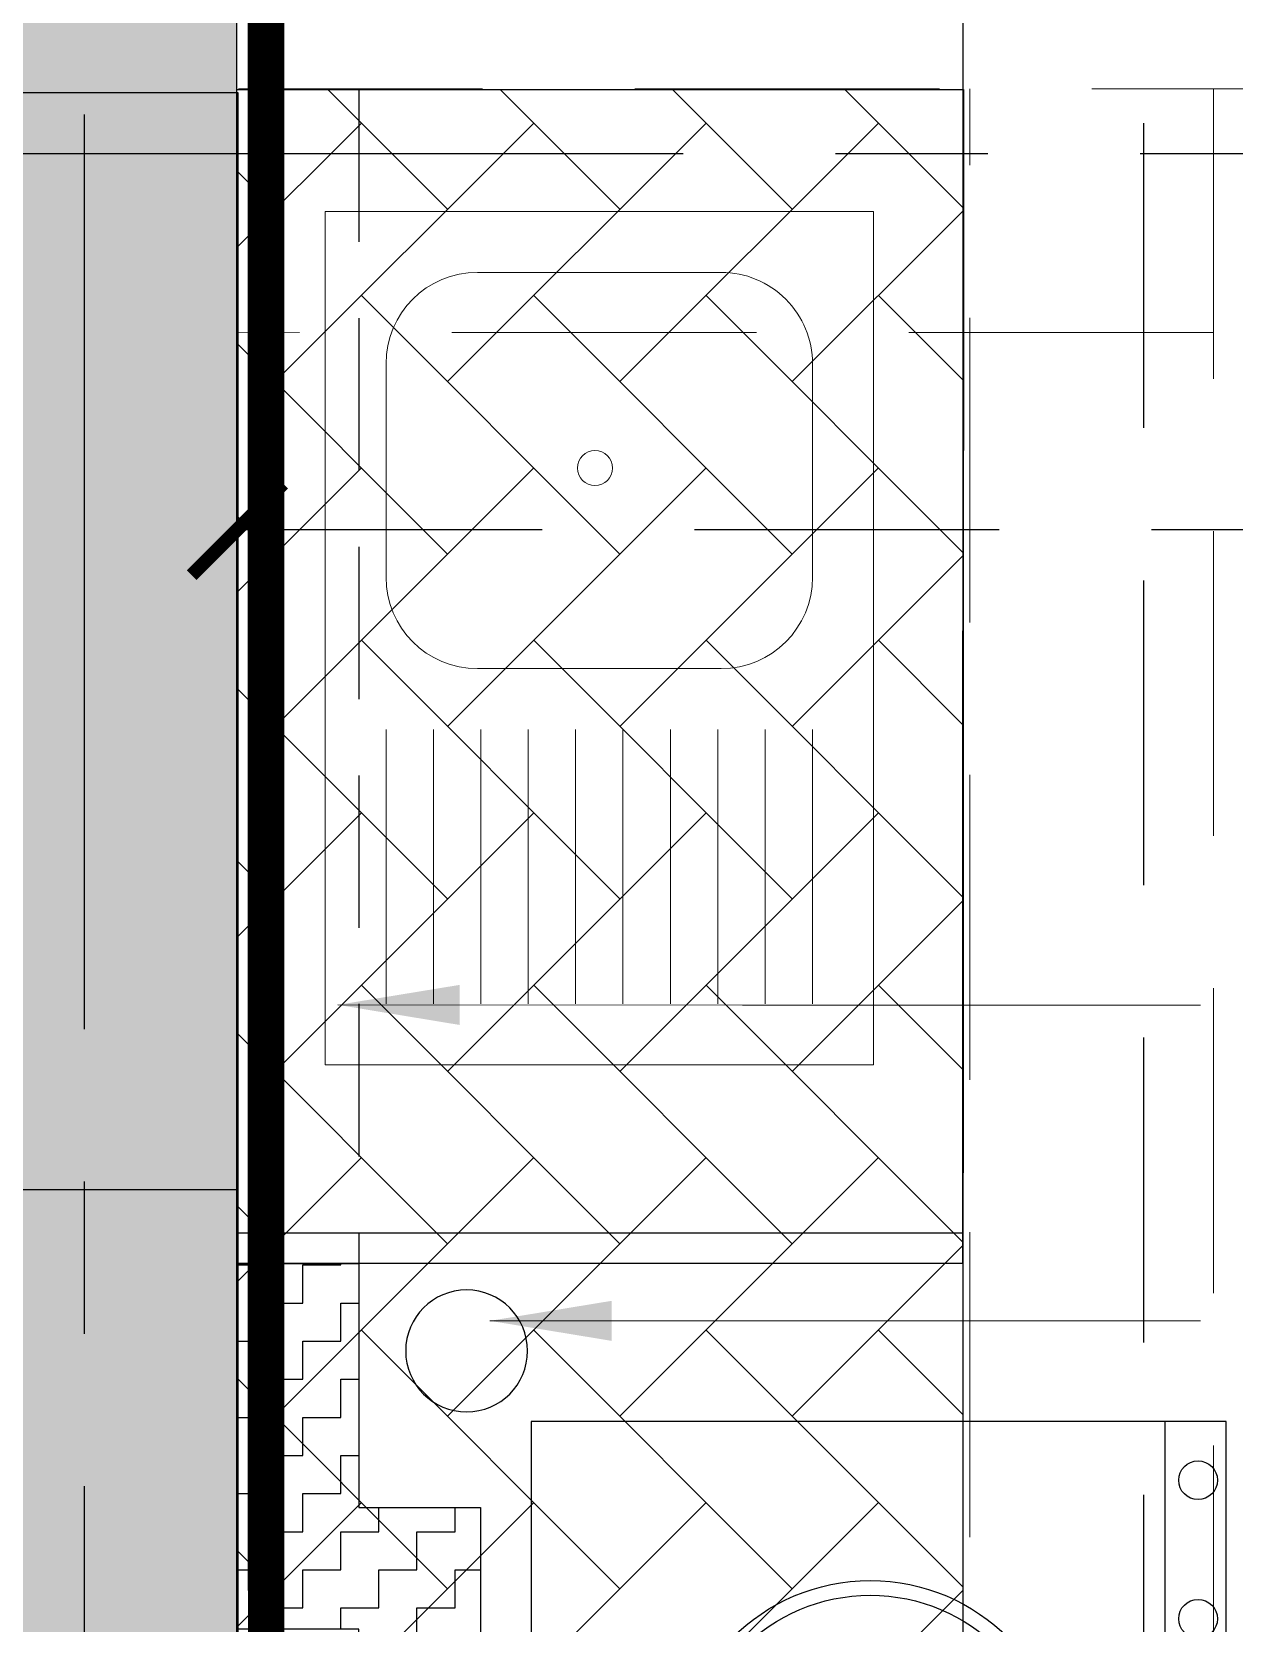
# Model space of a CAD drawing. Header units: millimetres. Extents: x -414464 to 1686, y -90036 to 108605.
# Drawn here: x -115034 to -114048, y -70880 to -69575 of the extents above; entities that cross this region are included whole.
import ezdxf

# ---------------------------------------------------------------- set-up
doc = ezdxf.new("R2010")
doc.units = ezdxf.units.MM
doc.header["$LTSCALE"] = 1000
doc.header["$MEASUREMENT"] = 0
for name, pattern in [('$1$AUDIT_D_120904163729-0', [0]), ('$36$HIDDEN', [0.375, 0.25, -0.125]), ('2BHK-A - FRONT$1$AUDIT_D_120904163729-0', [0]), ('2BHK-A - FRONT$1$HIDDEN', [0.375, 0.25, -0.125]), ('AUDIT_D_120904163729-0', [0]), ('T8(T9 IS SIMILAR) - DIMENSION & TEXTING$1$( Hidden )', [0.375, 0.25, -0.125]), ('T8(T9 IS SIMILAR) - DIMENSION & TEXTING$1$AUDIT_D_120904163729-0', [0]), ('T8(T9 IS SIMILAR) - DIMENSION & TEXTING$1$HIDDEN', [0.375, 0.25, -0.125]), ('T8(T9 IS SIMILAR)$1$$0$HIDDEN', [0.375, 0.25, -0.125]), ('T8(T9 IS SIMILAR)$1$HIDDEN', [0.375, 0.25, -0.125]), ('T8_REFUGE COLUMNS$1$CENTER2', [1.125, 0.75, -0.125, 0.125, -0.125])]:
    doc.linetypes.add(name, pattern=pattern)
doc.layers.get('0').update_dxf_attribs({"linetype": 'AUDIT_D_120904163729-0'})
for name, color, linetype in [('$0$A-HATCH -160', 251, '$1$AUDIT_D_120904163729-0'), ('$21$A-DIMENSIONS', 2, '$36$HIDDEN'), ('2BHK-A - FRONT$1$$0$LEDGE WALL', 5, 'Continuous'), ('2BHK-A - FRONT$1$A-DECK SUNK 125', 8, 'Continuous'), ('2BHK-A - FRONT$1$A-HATCH -160', 251, '2BHK-A - FRONT$1$AUDIT_D_120904163729-0'), ('2BHK-A - FRONT$1$a-KIT FIX', 251, 'Continuous'), ('2BHK-A - FRONT$1$A-SERVICES CUTOUT', 8, 'Continuous'), ('a-rcc', 3, 'Continuous'), ('T8(T9 IS SIMILAR) - DIMENSION & TEXTING$1$A-DIMENSIONS', 2, 'T8(T9 IS SIMILAR) - DIMENSION & TEXTING$1$HIDDEN'), ('T8(T9 IS SIMILAR) - DIMENSION & TEXTING$1$A-FIRE FIGHTING', 7, 'T8(T9 IS SIMILAR) - DIMENSION & TEXTING$1$AUDIT_D_120904163729-0'), ('T8(T9 IS SIMILAR)$1$$6$a-beam 2', 50, 'Continuous'), ('T8_REFUGE COLUMNS$1$A-CENTERLINE', 193, 'T8_REFUGE COLUMNS$1$CENTER2'), ('T8_REFUGE COLUMNS$1$A-RCC COLS', 3, 'Continuous'), ('T8_TYPICAL COLUMNS$1$A-RCC COLS', 3, 'Continuous')]:
    doc.layers.add(name, color=color, linetype=linetype)
for name, color, linetype, lineweight in [('2BHK-A - FRONT$1$a-TOI-fixtures', 251, 'Continuous', 0), ('T8(T9 IS SIMILAR) - DIMENSION & TEXTING$1$R0-18-10-2014-T1-1st Podium Floor Plan$0$Text', 2, 'Continuous', 0), ('T8(T9 IS SIMILAR) - DIMENSION & TEXTING$1$U-IPD-WS-FIRE', 1, 'Continuous', 40), ('T8(T9 IS SIMILAR)$1$D&W', 8, 'Continuous', 25), ('T8(T9 IS SIMILAR)$1$SCPL BEAM', 191, 'T8(T9 IS SIMILAR)$1$$0$HIDDEN', 13)]:
    doc.layers.add(name, color=color, linetype=linetype, lineweight=lineweight)
doc.layers.add('T8_REFUGE COLUMNS$1$COL-HATCH', color=7, linetype='Continuous', lineweight=25, true_color=0xa3a3a3)
doc.layers.add('T8_TYPICAL COLUMNS$1$$0$COL-HATCH', color=7, linetype='Continuous', lineweight=25, true_color=0xa3a3a3)
doc.styles.add('T8(T9 IS SIMILAR) - DIMENSION & TEXTING$1$Romans 1', font='romans.shx', dxfattribs={"height": 100})
doc.styles.add('T8(T9 IS SIMILAR) - DIMENSION & TEXTING$1$Tahoma', font='tahoma.ttf')
doc.dimstyles.new('T8(T9 IS SIMILAR) - DIMENSION & TEXTING$1$ALPINE S', dxfattribs={"dimscale": 0, "dimtxt": 100, "dimasz": 75, "dimexe": 0, "dimexo": 0, "dimgap": 75, "dimtad": 1, "dimdec": 0, "dimzin": 0, "dimdsep": 46, "dimtxsty": 'T8(T9 IS SIMILAR) - DIMENSION & TEXTING$1$Romans 1', "dimblk": 'T8(T9 IS SIMILAR) - DIMENSION & TEXTING$1$_ArchTick', "dimcen": 0.09, "dimclrd": 256, "dimclre": 256, "dimclrt": 7, "dimadec": 0, "dimazin": 0, "dimtfac": 1, "dimtdec": 0, "dimtofl": 0, "dimtmove": 1, "dimatfit": 0, "dimldrblk": 'T8(T9 IS SIMILAR) - DIMENSION & TEXTING$1$_Open90', "dimfxl": 1, "dimtolj": 1, "dimtzin": 0, "dimarcsym": 0})
doc.dimstyles.new('T8(T9 IS SIMILAR) - DIMENSION & TEXTING$1$SAMATA STD', dxfattribs={"dimtxt": 100, "dimasz": 50, "dimexe": 50, "dimexo": 50, "dimgap": 10, "dimtad": 0, "dimdec": 0, "dimrnd": 5, "dimzin": 0, "dimdsep": 46, "dimtxsty": 'T8(T9 IS SIMILAR) - DIMENSION & TEXTING$1$Tahoma', "dimblk": 'T8(T9 IS SIMILAR) - DIMENSION & TEXTING$1$_Origin2', "dimcen": -50, "dimdle": 50, "dimclrd": 7, "dimclre": 7, "dimclrt": 7, "dimadec": 0, "dimazin": 0, "dimtfac": 1, "dimtdec": 0, "dimtmove": 1, "dimatfit": 3, "dimfxl": 150, "dimtfill": 1, "dimtolj": 1, "dimtzin": 0, "dimlwd": -1, "dimlwe": -1, "dimarcsym": 0})

# ---------------------------------------------------------------- blocks, each defined once
blk = doc.blocks.new('T8_REFUGE COLUMNS')
at = {"layer": 'T8_REFUGE COLUMNS$1$COL-HATCH', "linetype": 'ByBlock'}
h = blk.add_hatch(color=256, dxfattribs=at)
h.dxf.hatch_style = 1
h.paths.add_polyline_path([(1209602.069074491, -5723474.863253403), (1209852.069074491, -5723474.863253403), (1209852.069074491, -5721674.863253403), (1209602.069074491, -5721674.863253403)])
h = blk.add_hatch(color=256, dxfattribs=at)
h.dxf.hatch_style = 1
h.paths.add_polyline_path([(1212262.069074492, -5721674.863253403), (1210752.069074492, -5721674.863253403), (1210752.069074492, -5721924.863253403), (1212262.069074492, -5721924.863253403)])
at = {"layer": 'T8_REFUGE COLUMNS$1$A-CENTERLINE'}
for p, q in [((1209902.069074492, -5728808.541404216), (1209902.069074492, -5698573.632249597)), ((1217370.295760799, -5721799.863253404), (1182156.903157666, -5721799.863253404))]:
    blk.add_line(p, q, dxfattribs=at)
at = {"layer": 'T8_REFUGE COLUMNS$1$A-RCC COLS', "linetype": 'ByBlock'}
for points in [[(1209602.069074491, -5723474.863253403), (1209852.069074491, -5723474.863253403), (1209852.069074491, -5721674.863253403), (1209602.069074491, -5721674.863253403)], [(1212262.069074492, -5721674.863253403), (1210752.069074492, -5721674.863253403), (1210752.069074492, -5721924.863253403), (1212262.069074492, -5721924.863253403)]]:
    blk.add_lwpolyline(points, close=True, dxfattribs=at)
blk = doc.blocks.new('T8_TYPICAL COLUMNS')
at = {"layer": 'T8_TYPICAL COLUMNS$1$$0$COL-HATCH', "linetype": 'ByBlock'}
h = blk.add_hatch(color=256, dxfattribs=at)
h.dxf.hatch_style = 1
h.paths.add_polyline_path([(1200282.240084554, -5721924.027665386), (1202692.264499909, -5721924.027665386), (1202692.264499909, -5721674.027665386), (1200282.240084554, -5721674.027665386)])
h.paths.add_polyline_path([(1209852.264499908, -5721674.027665386), (1212262.288915263, -5721674.027665386), (1212262.288915263, -5721924.027665386), (1209852.264499908, -5721924.027665386)])
at = {"layer": 'T8_TYPICAL COLUMNS$1$A-RCC COLS', "linetype": 'ByBlock'}
blk.add_lwpolyline([(1209852.264499908, -5721674.027665386), (1212262.288915263, -5721674.027665386), (1212262.288915263, -5721924.027665386), (1209852.264499908, -5721924.027665386)], close=True, dxfattribs=at)
blk.add_blockref('T8_REFUGE COLUMNS', (0, 0), dxfattribs=at)
blk = doc.blocks.new('2BHK-A - FRONT$1$SINK1-flat-1')
at = {"layer": '2BHK-A - FRONT$1$a-TOI-fixtures'}
for p, q in [((-275.0000000043073, -50.00000000279396), (-49.99999999860301, -50.00000000279396)), ((-275.0000000043073, -88.88880000263453), (-49.99999999860301, -88.88880000263453)), ((-275.0000000043073, -127.7776000024751), (-49.99999999860301, -127.7776000024751)), ((-275.0000000044238, -166.6664000032469), (-49.99999999860301, -166.6664000032469)), ((-275.0000000044238, -205.5552000030875), (-49.99999999860301, -205.5552000030875)), ((-275.0000000044238, -244.4440000029281), (-49.99999999860301, -244.4440000029281)), ((-275.0000000044238, -283.3328000027687), (-49.99999999860301, -283.3328000027687)), ((-275.0000000044238, -322.2216000026092), (-49.99999999860301, -322.2216000026092)), ((-275.0000000044238, -361.1104000024497), (-49.99999999860301, -361.1104000024497)), ((-49.99999999860301, -400.0000000083819), (-275.0000000044238, -400.0000000083819))]:
    blk.add_line(p, q, dxfattribs=at)
blk.add_lwpolyline([(-700.0000000029103, 0), (-700.0000000029103, -449.9999999972056), (0, -449.9999999972056), (0, 0)], close=True, dxfattribs=at)
blk.add_lwpolyline([(-400, -50.00000000279396), (-575, -50.00000000279396, 0.4142135623730951), (-650.0000000043073, -125), (-650.0000000043073, -324.9999999972061, 0.4142135623730951), (-575, -400.0000000083819), (-400, -400.0000000083819, 0.4142135623730951), (-325.0000000029104, -324.9999999972061), (-325.0000000029104, -125, 0.4142135623730875)], format="xyb", close=True, dxfattribs=at)
at = {"layer": '2BHK-A - FRONT$1$a-TOI-fixtures', "linetype": 'Continuous'}
blk.add_circle((-489.47419499245, -228.5798256844282), 14.39275219105184, dxfattribs=at)
blk = doc.blocks.new('2BHK-A - FRONT$1$WM-flat-1')
at = {"layer": '2BHK-A - FRONT$1$a-KIT FIX'}
blk.add_line((-110.3425776257645, -114.8052598498761), (-680.6954879406837, -114.8052598498761), dxfattribs=at)
blk.add_lwpolyline([(-680.6954879406837, -64.80525984987615), (-680.6954879406837, -635.1581701645628), (-110.3425776257645, -635.1581701645628), (-110.3425776257645, -64.80525984987615)], close=True, dxfattribs=at)
for centre, radius in [((-632.5945640295978, -87.86119951773433), 15.90515277803484), ((-518.9811874706065, -87.86119951773433), 15.90515277803484), ((-272.0568780959584, -87.86119951773433), 15.90515277803484), ((-158.4435015368508, -87.86119951773433), 15.90515277803484), ((-389.9216592886951, -356.8034508628771), 160.3296792248438), ((-389.9216592886951, -356.8034508628771), 148.3296792248438)]:
    blk.add_circle(centre, radius, dxfattribs=at)
blk = doc.blocks.new('2BHK-A - FRONT')
at = {"layer": '2BHK-A - FRONT$1$A-DECK SUNK 125'}
h = blk.add_hatch(dxfattribs=at)
h.set_pattern_fill('AR-HBONE', color=256, scale=25)
h.set_pattern_definition([(45, (0, -0.5476252287626266), (1.110223024625157e-14, 141.4213562373095), [300, -100]), (135, (70.71067812503316, 70.1630528960377), (1.110223024625157e-14, 141.4213562373095), [300, -100])])
h.paths.add_polyline_path([(1148202.061546079, -5721078.308372898), (1146424.486131175, -5721079.075277767), (1146424.48610863, -5721574.575290616), (1146939.158665859, -5721574.575290616), (1146939.158665859, -5721674.589074674), (1148202.061500988, -5721674.589074674)])
at = {"layer": '2BHK-A - FRONT$1$A-HATCH -160', "linetype": 'ByBlock'}
h = blk.add_hatch(dxfattribs=at)
h.set_pattern_fill('ANSI32', color=256, scale=150)
h.set_pattern_definition([(45, (0, -0.5476252287626266), (-39.77475644174329, 39.7747564417433), []), (45, (26.51650425000116, -0.5476252306252718), (-39.77475644174329, 39.7747564417433), [])])
h.paths.add_polyline_path([(1145269.868589646, -5728524.219022865), (1145269.868589646, -5728684.219022865), (1144639.813997828, -5728684.219022865), (1144639.813997828, -5726829.506985649), (1144799.813997828, -5726829.506985649), (1144799.813997828, -5728524.219022865)])
h.paths.add_polyline_path([(1148934.486151823, -5727449.763931503), (1148934.482484802, -5727609.785357703), (1147999.48615181, -5727609.763931504), (1147999.48615181, -5727009.506985649), (1148159.48615181, -5727009.506985649), (1148159.48615181, -5727449.763931503)])
h.paths.add_polyline_path([(1147999.48615181, -5728684.219022865), (1147999.48615181, -5728524.219022865), (1147369.868589641, -5728524.219022865), (1147369.868589641, -5728684.219022865)])
edge = h.paths.add_edge_path()
edge.add_line((1151334.486151823, -5727449.763931503), (1151779.482429483, -5727449.763931503))
edge.add_line((1151779.482429483, -5727449.763931503), (1151779.489874137, -5727609.776332037))
edge.add_line((1151704.493596463, -5727609.776332037), (1151334.486151822, -5727609.788732571))
edge.add_line((1151334.486151823, -5727609.788732571), (1151334.486151823, -5727449.763931503))
h.paths.add_polyline_path([(1146264.486131188, -5719573.809734035), (1146424.486131162, -5719573.809734035), (1146424.486131147, -5719224.575290616), (1146264.486131175, -5719224.575290616)])
h.paths.add_polyline_path([(1145549.395862198, -5721834.394438124), (1145788.915917962, -5721834.394438124), (1145790.007535043, -5721674.575918513), (1145549.395854206, -5721674.576945555)])
h.paths.add_polyline_path([(1145949.461151537, -5721924.166834103), (1145949.461151537, -5722524.5747182), (1145789.461736455, -5722524.5747182), (1145789.461736455, -5721924.166834103)])
h.paths.add_polyline_path([(1144599.486151871, -5721924.575290613), (1144759.486151841, -5721924.575290613), (1144761.985566922, -5722524.574905386), (1144601.985566922, -5722524.574905386)])
h.paths.add_polyline_path([(1144599.485566922, -5723474.574905385), (1144599.485566922, -5723174.574905386), (1144759.485566922, -5723174.574905386), (1144759.485566922, -5723314.574905385), (1145789.461151537, -5723314.574905385), (1145789.461151537, -5723174.574905385), (1145949.461151537, -5723174.574905385), (1145949.461151537, -5723474.219022865)])
h = blk.add_hatch(dxfattribs=at)
h.set_pattern_fill('ZIGZAG', color=256, scale=250)
h.set_pattern_definition([(0, (-54492.77834809921, 0.3562677530571818), (31.25, 31.25), [31.25, -31.25]), (90, (-54461.52834809921, 0.3562677530571818), (-31.25, 31.25), [31.25, -31.25])])
h.paths.add_polyline_path([(1146424.48610863, -5721474.575290616), (1146424.486131175, -5721574.575290616), (1146939.158665861, -5721574.506985648), (1146939.158665861, -5721674.589074674), (1147239.199205396, -5721674.589775897), (1147239.199439139, -5721574.575290613), (1147039.158665859, -5721574.575290613), (1147039.158665859, -5721474.575290616)])
at = {"layer": '2BHK-A - FRONT$1$$0$LEDGE WALL', "ltscale": 0.5}
blk.add_lwpolyline([(1146424.48610863, -5721474.575290616), (1146424.486131175, -5721574.575290616), (1146939.158665861, -5721574.506985648), (1146939.158665861, -5721674.589074674), (1147239.199205396, -5721674.589775897), (1147239.199439139, -5721574.575290613), (1147039.158665859, -5721574.575290613), (1147039.158665859, -5721474.575290616), (1146424.48610863, -5721474.575290616)], close=True, dxfattribs=at)
at = {"layer": '2BHK-A - FRONT$1$$0$LEDGE WALL', "linetype": '2BHK-A - FRONT$1$HIDDEN', "ltscale": 0.5}
blk.add_lwpolyline([(1148202.061500988, -5721674.589074674), (1148202.06150855, -5721574.575290613), (1147239.199438461, -5721574.575290613)], dxfattribs=at)
at = {"layer": '2BHK-A - FRONT$1$$0$LEDGE WALL', "linetype": 'ByBlock'}
blk.add_circle((1147167.500000001, -5721486), 50, dxfattribs=at)
at = {"layer": '2BHK-A - FRONT$1$a-KIT FIX', "color": 1}
for p, q in [((1147239.200597989, -5721078.723781793), (1147239.199205398, -5721674.589074674)), ((1147239.204558515, -5721078.723781272), (1150399.48615181, -5721078.308372898)), ((1147264.200597989, -5721078.723840221), (1147264.199205398, -5721674.589133102))]:
    blk.add_line(p, q, dxfattribs=at)
at = {"layer": '2BHK-A - FRONT$1$A-SERVICES CUTOUT', "ltscale": 5}
blk.add_lwpolyline([(1148202.061546079, -5721078.308372898), (1146424.486131175, -5721079.075277767), (1146424.48610863, -5721574.575290616), (1146939.158665859, -5721574.575290616), (1146939.158665859, -5721674.589074674), (1148202.061500988, -5721674.589074674)], close=True, dxfattribs=at)
at = {"layer": '2BHK-A - FRONT$1$a-KIT FIX', "extrusion": (0, 0, -1), "zscale": -1}
for name, p in [('2BHK-A - FRONT$1$WM-flat-1', (-1146428.84738293, -5720797.955811626, -2.950605870744027e-09)), ('2BHK-A - FRONT$1$SINK1-flat-1', (-1147402.061546077, -5721152.124459672))]:
    blk.add_blockref(name, p, dxfattribs=at)
blk = doc.blocks.new('T8(T9 IS SIMILAR) - DIMENSION & TEXTING$1$_ArchTick')
at = {"color": 0, "linetype": 'ByBlock', "const_width": 0.15}
blk.add_lwpolyline([(-0.5, -0.5), (0.5, 0.5)], dxfattribs=at)
blk = doc.blocks.new('*D1589')
at = {"layer": 'T8(T9 IS SIMILAR) - DIMENSION & TEXTING$1$A-DIMENSIONS', "linetype": 'T8(T9 IS SIMILAR) - DIMENSION & TEXTING$1$HIDDEN', "lineweight": -2, "transparency": 16777216}
for p, q in [((1207652.264499908, -5721104.099554216), (1207652.264499908, -5720930.601135283)), ((1211627.264520543, -5721104.099554216), (1211627.264520543, -5720930.601135283))]:
    blk.add_line(p, q, dxfattribs=at)
at = {"layer": 'T8(T9 IS SIMILAR) - DIMENSION & TEXTING$1$A-DIMENSIONS', "lineweight": -2, "transparency": 16777216}
blk.add_line((1211627.264520543, -5720930.601135283), (1207652.264499908, -5720930.601135283), dxfattribs=at)
at = {"layer": 'T8(T9 IS SIMILAR) - DIMENSION & TEXTING$1$A-DIMENSIONS', "linetype": 'ByBlock', "lineweight": -2, "transparency": 16777216, "xscale": 75, "yscale": 75, "zscale": 75, "rotation": 180}
blk.add_blockref('T8(T9 IS SIMILAR) - DIMENSION & TEXTING$1$_ArchTick', (1207652.264499908, -5720930.601135283), dxfattribs=at)
at = {"layer": 'T8(T9 IS SIMILAR) - DIMENSION & TEXTING$1$A-DIMENSIONS', "linetype": 'ByBlock', "lineweight": -2, "transparency": 16777216, "xscale": 75, "yscale": 75, "zscale": 75}
blk.add_blockref('T8(T9 IS SIMILAR) - DIMENSION & TEXTING$1$_ArchTick', (1211627.264520543, -5720930.601135283), dxfattribs=at)
at = {"layer": 'T8(T9 IS SIMILAR) - DIMENSION & TEXTING$1$A-DIMENSIONS', "color": 7, "linetype": 'ByBlock', "transparency": 16777216, "insert": (1209639.764510226, -5720805.601135283), "char_height": 100, "attachment_point": 5, "style": 'T8(T9 IS SIMILAR) - DIMENSION & TEXTING$1$Romans 1'}
blk.add_mtext('\\A1;3975', dxfattribs=at)
blk = doc.blocks.new('T8(T9 IS SIMILAR) - DIMENSION & TEXTING$1$_Open90')
at = {"color": 0, "linetype": 'ByBlock', "lineweight": -2}
for p, q in [((-0.5, 0.5), (0, 0)), ((0, 0), (-1, 0)), ((0, 0), (-0.5, -0.5))]:
    blk.add_line(p, q, dxfattribs=at)
blk = doc.blocks.new('*D1591')
at = {"layer": 'T8(T9 IS SIMILAR) - DIMENSION & TEXTING$1$A-DIMENSIONS', "linetype": 'T8(T9 IS SIMILAR) - DIMENSION & TEXTING$1$HIDDEN', "lineweight": -2, "transparency": 16777216}
for p, q in [((1210145.652233562, -5719224.383953417), (1210210.551457412, -5719224.383953417)), ((1210145.652233562, -5721674.383953417), (1210210.551457412, -5721674.383953417))]:
    blk.add_line(p, q, dxfattribs=at)
at = {"layer": 'T8(T9 IS SIMILAR) - DIMENSION & TEXTING$1$A-DIMENSIONS', "lineweight": -2, "transparency": 16777216}
blk.add_line((1210210.551457412, -5721674.383953417), (1210210.551457412, -5719224.383953417), dxfattribs=at)
at = {"layer": 'T8(T9 IS SIMILAR) - DIMENSION & TEXTING$1$A-DIMENSIONS', "linetype": 'ByBlock', "lineweight": -2, "transparency": 16777216, "xscale": 75, "yscale": 75, "zscale": 75}
for p, rotation in [((1210210.551457412, -5719224.383953417), 90), ((1210210.551457412, -5721674.383953417), 270)]:
    blk.add_blockref('T8(T9 IS SIMILAR) - DIMENSION & TEXTING$1$_ArchTick', p, dxfattribs=dict(at, rotation=rotation))
at = {"layer": 'T8(T9 IS SIMILAR) - DIMENSION & TEXTING$1$A-DIMENSIONS', "color": 7, "linetype": 'ByBlock', "transparency": 16777216, "insert": (1210085.551457412, -5720449.383953417), "char_height": 100, "attachment_point": 5, "rotation": 90, "style": 'T8(T9 IS SIMILAR) - DIMENSION & TEXTING$1$Romans 1'}
blk.add_mtext('\\A1;2450', dxfattribs=at)
blk = doc.blocks.new('T8(T9 IS SIMILAR) - DIMENSION & TEXTING$1$A$C7A147FD6')
at = {"layer": 'T8(T9 IS SIMILAR) - DIMENSION & TEXTING$1$U-IPD-WS-FIRE', "color": 223, "linetype": 'T8(T9 IS SIMILAR) - DIMENSION & TEXTING$1$( Hidden )', "ltscale": 2, "true_color": 0xbd59b9, "const_width": 30, "elevation": -0.6005726921955092}
blk.add_lwpolyline([(-2270.040031542361, -3502.546196851879), (-90.50786222293391, -3502.546196851879), (-90.39407088936423, -5317.067111137905), (347.4131994546333, -5317.039655586006), (347.473403399752, -6277.054044565477), (3874.325039795425, -6276.83287039891), (3870.630767380761, -9338.960616399301), (5673.503708402481, -9338.847555527638), (5673.613784424524, -11094.12397157343), (5502.924814472732, -11095.78595048789)], dxfattribs=at)
blk = doc.blocks.new('T8(T9 IS SIMILAR) - DIMENSION & TEXTING$1$_Origin2')
at = {"color": 0, "linetype": 'ByBlock', "lineweight": -2}
blk.add_line((-0.5, 0), (-1, 0), dxfattribs=at)
for radius in [0.5, 0.25]:
    blk.add_circle((0, 0), radius, dxfattribs=at)
blk = doc.blocks.new('T8(T9 IS SIMILAR) - DIMENSION & TEXTING')
at = {"layer": 'T8(T9 IS SIMILAR) - DIMENSION & TEXTING$1$A-FIRE FIGHTING', "linetype": 'ByBlock'}
blk.add_blockref('T8(T9 IS SIMILAR) - DIMENSION & TEXTING$1$A$C7A147FD6', (1207452.264499907, -5715374.027665358), dxfattribs=at)
at = {"layer": 'T8(T9 IS SIMILAR) - DIMENSION & TEXTING$1$A-DIMENSIONS', "linetype": 'ByBlock'}
for base, p1, p2, angle, picture, middle in [((1210210.551457412, -5719224.383953417), (1210145.652233562, -5721674.383953417), (1210145.652233562, -5719224.383953417), 90, '*D1591', (1210085.551457412, -5720449.383953417)), ((1207652.264499908, -5720930.601135283), (1211627.264520543, -5721104.099554216), (1207652.264499908, -5721104.099554216), 180, '*D1589', (1209639.764510226, -5720805.601135283))]:
    dim = blk.add_linear_dim(base=base, p1=p1, p2=p2, angle=angle, dimstyle='T8(T9 IS SIMILAR) - DIMENSION & TEXTING$1$ALPINE S', override={"dimscale": 1, "dimfxl": 5, "dimarcsym": 1}, dxfattribs=at)
    dim.commit()
    dim.dimension.update_dxf_attribs({"geometry": picture, "text_midpoint": middle})
at = {"layer": 'T8(T9 IS SIMILAR) - DIMENSION & TEXTING$1$R0-18-10-2014-T1-1st Podium Floor Plan$0$Text'}
for points in [[(1210600.434433579, -5721591.99999999, -0.02432551863291288), (1210600.599658706, -5721259.99999999, -0.02432551863291288), (1210600.572453923, -5720884.296486439, -0.02432551863291288)], [(1210859.572453923, -5721467.210474255, -0.02432551863291288), (1210859.599658706, -5721248.49999999, -0.02432551863291288), (1210859.572453923, -5720884.296486439, -0.02432551863291288)]]:
    blk.add_leader(points, dimstyle='T8(T9 IS SIMILAR) - DIMENSION & TEXTING$1$SAMATA STD', override={"dimscale": 1, "dimasz": 100, "dimclrd": 2, "dimfxlon": 1, "dimarcsym": 1}, dxfattribs=at)
blk = doc.blocks.new('T8(T9 IS SIMILAR)')
at = {"layer": 'T8(T9 IS SIMILAR)$1$D&W', "linetype": 'ByBlock'}
blk.add_blockref('T8_TYPICAL COLUMNS', (1.862645149230957e-09, 0), dxfattribs=at)
at = {"layer": 'T8(T9 IS SIMILAR)$1$D&W', "linetype": 'ByBlock', "xscale": -1}
blk.add_blockref('2BHK-A - FRONT', (2358051.750651717, -0.3562677530571818), dxfattribs=at)
at = {"layer": 'T8(T9 IS SIMILAR)$1$$6$a-beam 2', "linetype": 'ByBlock'}
blk.add_blockref('T8(T9 IS SIMILAR) - DIMENSION & TEXTING', (1.862645149230957e-09, 0), dxfattribs=at)
at = {"layer": 'T8(T9 IS SIMILAR)$1$SCPL BEAM', "linetype": 'T8(T9 IS SIMILAR)$1$HIDDEN'}
for p, q in [((1209849.014643266, -5719223.391044686, 2.933428308964436), (1209849.135405882, -5721673.482320139, 2.232272136300031)), ((1211586.864370956, -5720873.41863809, 1.903644020715044), (1209849.095975771, -5720873.504450569, 2.461206228209363)), ((1210049.095975502, -5720873.494574407, 2.397036318300119), (1210049.135405644, -5721673.472462336, 2.232272136300031)), ((1211786.870329692, -5721073.408083985, -0.5292462641846214), (1209849.105833574, -5721073.504433939, 2.403971126691857))]:
    blk.add_line(p, q, dxfattribs=at)
blk = doc.blocks.new('A$C48506478')
at = {"layer": '$21$A-DIMENSIONS', "linetype": 'ByBlock'}
blk.add_blockref('T8(T9 IS SIMILAR)', (-1195542.605633154, 5727884.643967762), dxfattribs=at)
at = {"layer": '$0$A-HATCH -160', "linetype": 'ByBlock'}
blk.add_blockref('T8(T9 IS SIMILAR) - DIMENSION & TEXTING', (-1195542.605633154, 5727884.643967762), dxfattribs=at)

msp = doc.modelspace()

# ---------------------------------------------------------------- block references
at = {"layer": 'a-rcc', "linetype": 'ByBlock', "rotation": 270}
msp.add_blockref('A$C48506478', (-121075.9935740144, -55315.34865896589, -0.03228150548557907), dxfattribs=at)

doc.saveas('drawing.dxf')
